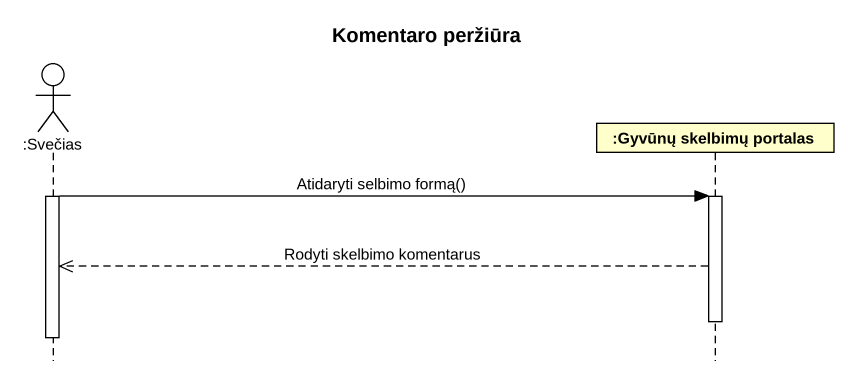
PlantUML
@startuml
title Komentaro peržiūra
hide footbox
actor ":Svečias" as Svečias
participant ":Gyvūnų skelbimų portalas" as Gyvūnų_skelbimų_portalas

activate Svečias
Svečias -> Gyvūnų_skelbimų_portalas : Atidaryti selbimo formą()
activate Gyvūnų_skelbimų_portalas
Gyvūnų_skelbimų_portalas -->> Svečias : Rodyti skelbimo komentarus
deactivate Gyvūnų_skelbimų_portalas
deactivate Svečias
@enduml
